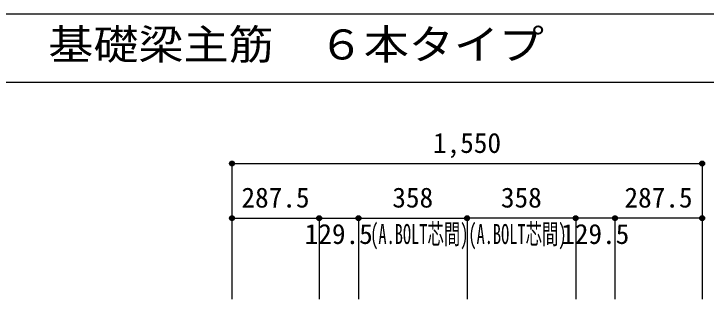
# Model space of a CAD drawing. Units: millimetres at full size, sheet at 1:30. Extents: x -5973 to 5954, y -4195 to 4201.
# Drawn here: x -942 to 1340, y 3261 to 4201 of the extents above; entities that cross this region are included whole.
import ezdxf
from ezdxf.enums import TextEntityAlignment as Align

# ---------------------------------------------------------------- set-up
doc = ezdxf.new("R2010")
doc.units = ezdxf.units.MM
doc.header["$LTSCALE"] = 30
doc.header["$PDMODE"] = 32
doc.header["$PDSIZE"] = 15
for name, color, linetype in [('0-7_文字', 4, 'Continuous'), ('0-D_寸法', 4, 'Continuous'), ('6-7_文字', 7, 'Continuous'), ('F-0_枠', 6, 'Continuous')]:
    doc.layers.add(name, color=color, linetype=linetype)
doc.styles.add('ＭＳ ゴシック', font='')
doc.styles.get('ＭＳ ゴシック').set_extended_font_data('MS Gothic')

msp = doc.modelspace()

# ---------------------------------------------------------------- linework, layer by layer
at = {"layer": '0-D_寸法'}
for p, q in [((-222.56, 3708.07), (-222.56, 3528.07)), ((-222.56, 3708.07), (-222.56, 3528.07)), ((-222.56, 3708.07), (1327.44, 3708.07)), ((-222.56, 3708.07), (1327.44, 3708.07)), ((1327.44, 3708.07), (1327.44, 3528.07)), ((-222.56, 3528.07), (-222.56, 3261.03)), ((-222.56, 3528.07), (64.94, 3528.07)), ((-222.56, 3528.07), (-222.56, 3261.03)), ((64.94, 3528.07), (64.94, 3261.03)), ((64.94, 3528.07), (194.44, 3528.07)), ((194.44, 3528.07), (194.44, 3261.03)), ((194.44, 3528.07), (552.44, 3528.07)), ((910.44, 3528.07), (552.44, 3528.07)), ((552.44, 3528.07), (552.44, 3261.03)), ((1039.94, 3528.07), (910.44, 3528.07)), ((910.44, 3528.07), (910.44, 3261.03)), ((1327.44, 3528.07), (1039.94, 3528.07)), ((1039.94, 3528.07), (1039.94, 3261.03)), ((1327.44, 3528.07), (1327.44, 3261.03))]:
    msp.add_line(p, q, dxfattribs=at)
for centre, radius in [((-222.56, 3708.07), 8), ((-222.56, 3708.07), 7.2), ((-222.56, 3708.07), 6.4), ((-222.56, 3708.07), 5.6), ((-222.56, 3708.07), 4.8), ((-222.56, 3708.07), 4), ((-222.56, 3708.07), 3.2), ((-222.56, 3708.07), 2.4), ((-222.56, 3708.07), 1.6), ((-222.56, 3708.07), 0.8), ((1327.44, 3708.07), 8), ((1327.44, 3708.07), 7.2), ((1327.44, 3708.07), 6.4), ((1327.44, 3708.07), 5.6), ((1327.44, 3708.07), 4.8), ((1327.44, 3708.07), 4), ((1327.44, 3708.07), 3.2), ((1327.44, 3708.07), 2.4), ((1327.44, 3708.07), 1.6), ((1327.44, 3708.07), 0.8), ((-222.56, 3528.07), 8), ((-222.56, 3528.07), 7.2), ((-222.56, 3528.07), 6.4), ((-222.56, 3528.07), 5.6), ((-222.56, 3528.07), 4.8), ((-222.56, 3528.07), 4), ((-222.56, 3528.07), 3.2), ((-222.56, 3528.07), 2.4), ((-222.56, 3528.07), 1.6), ((-222.56, 3528.07), 0.8), ((64.94, 3528.07), 8), ((64.94, 3528.07), 7.2), ((64.94, 3528.07), 6.4), ((64.94, 3528.07), 5.6), ((64.94, 3528.07), 4.8), ((64.94, 3528.07), 4), ((64.94, 3528.07), 3.2), ((64.94, 3528.07), 2.4), ((64.94, 3528.07), 1.6), ((64.94, 3528.07), 0.8), ((194.44, 3528.07), 8), ((194.44, 3528.07), 7.2), ((194.44, 3528.07), 6.4), ((194.44, 3528.07), 5.6), ((194.44, 3528.07), 4.8), ((194.44, 3528.07), 4), ((194.44, 3528.07), 3.2), ((194.44, 3528.07), 2.4), ((194.44, 3528.07), 1.6), ((194.44, 3528.07), 0.8), ((552.44, 3528.07), 8), ((552.44, 3528.07), 7.2), ((552.44, 3528.07), 6.4), ((552.44, 3528.07), 5.6), ((552.44, 3528.07), 4.8), ((552.44, 3528.07), 4), ((552.44, 3528.07), 3.2), ((552.44, 3528.07), 2.4), ((552.44, 3528.07), 1.6), ((552.44, 3528.07), 0.8), ((910.44, 3528.07), 8), ((910.44, 3528.07), 7.2), ((910.44, 3528.07), 6.4), ((910.44, 3528.07), 5.6), ((910.44, 3528.07), 4.8), ((910.44, 3528.07), 4), ((910.44, 3528.07), 3.2), ((910.44, 3528.07), 2.4), ((910.44, 3528.07), 1.6), ((910.44, 3528.07), 0.8), ((1039.94, 3528.07), 8), ((1039.94, 3528.07), 7.2), ((1039.94, 3528.07), 6.4), ((1039.94, 3528.07), 5.6), ((1039.94, 3528.07), 4.8), ((1039.94, 3528.07), 4), ((1039.94, 3528.07), 3.2), ((1039.94, 3528.07), 2.4), ((1039.94, 3528.07), 1.6), ((1039.94, 3528.07), 0.8), ((1327.44, 3528.07), 8), ((1327.44, 3528.07), 7.2), ((1327.44, 3528.07), 6.4), ((1327.44, 3528.07), 5.6), ((1327.44, 3528.07), 4.8), ((1327.44, 3528.07), 4), ((1327.44, 3528.07), 3.2), ((1327.44, 3528.07), 2.4), ((1327.44, 3528.07), 1.6), ((1327.44, 3528.07), 0.8)]:
    msp.add_circle(centre, radius, dxfattribs=at)
at = {"layer": '0-D_寸法', "color": 7}
for p in [(-222.56, 3708.07), (-222.56, 3708.07), (1327.44, 3708.07), (-222.56, 3528.07), (64.94, 3528.07), (194.44, 3528.07), (552.44, 3528.07), (910.44, 3528.07), (1039.94, 3528.07), (1327.44, 3528.07)]:
    msp.add_point(p, dxfattribs=at)
at = {"layer": 'F-0_枠'}
msp.add_line((-5972.88, 4201.15), (5954.1, 4201.15), dxfattribs=at)
at = {"layer": 'F-0_枠', "color": 2}
msp.add_line((-5972.88, 3976.15), (3723.6, 3976.15), dxfattribs=at)

# ---------------------------------------------------------------- texts
at = {"layer": '0-7_文字', "style": 'ＭＳ ゴシック', "width": 0.6}
for p in [(233.16, 3422.78), (556.72, 3422.78)]:
    msp.add_text('(A.BOLT芯間)', height=65.98, dxfattribs=at).set_placement(p, align=Align.BOTTOM_LEFT)
at = {"layer": '0-D_寸法', "style": 'ＭＳ ゴシック'}
for s, p in [('1,550', (439.94, 3723.07)), ('287.5', (-191.31, 3543.07)), ('358', (305.94, 3543.07)), ('358', (663.94, 3543.07)), ('287.5', (1071.19, 3543.07)), ('129.5', (17.19, 3423.07)), ('129.5', (862.69, 3423.07))]:
    msp.add_text(s, height=65.98, dxfattribs=at).set_placement(p, align=Align.BOTTOM_LEFT)
at = {"layer": '6-7_文字', "color": 2, "style": 'ＭＳ ゴシック', "width": 1.1}
msp.add_text('\u3000\u3000基礎梁主筋\u3000６本タイプ', height=98.97, dxfattribs=at).set_placement((-1124.64, 4021.15), align=Align.BOTTOM_LEFT)

doc.saveas('drawing.dxf')
